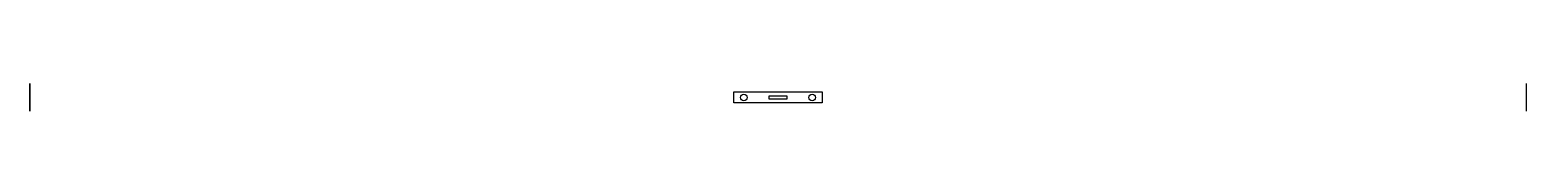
# Model space of a CAD drawing. Header units: centimetres. Extents: x 10 to 146, y 64 to 67.
import ezdxf

# ---------------------------------------------------------------- set-up
doc = ezdxf.new("R2010")
doc.units = ezdxf.units.CM
doc.layers.add('Corp principal 3D', color=17, linetype='Continuous')

msp = doc.modelspace()

# ---------------------------------------------------------------- linework, layer by layer
at = {"layer": 'Corp principal 3D'}
for p, q in [((10.42, 66.78), (10.42, 64.28)), ((10.42, 64.28), (10.42, 66.78)), ((145.92, 66.78), (145.92, 64.28)), ((74.17, 65.53), (74.17, 66.03)), ((74.17, 66.03), (82.17, 66.03)), ((74.17, 65.03), (74.17, 65.53)), ((77.37, 65.53), (77.37, 65.68)), ((77.37, 65.68), (78.97, 65.68)), ((77.37, 65.38), (77.37, 65.53)), ((78.97, 65.38), (77.37, 65.38)), ((78.97, 65.68), (78.97, 65.38)), ((82.17, 66.03), (82.17, 65.03)), ((82.17, 65.03), (74.17, 65.03))]:
    msp.add_line(p, q, dxfattribs=at)
for centre in [(75.07, 65.53), (81.27, 65.53)]:
    msp.add_circle(centre, 0.3, dxfattribs=at)

doc.saveas('drawing.dxf')
